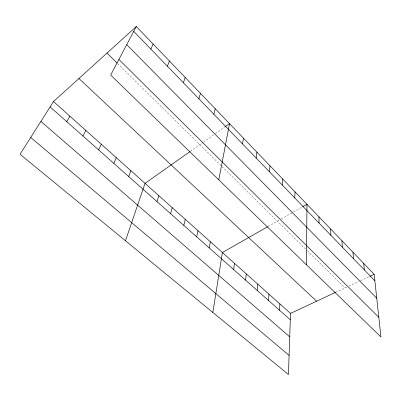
<?xml version="1.0" encoding="UTF-8"?>
<svg xmlns="http://www.w3.org/2000/svg" width="401" height="401" viewBox="0 0 401 401"><rect width="100%" height="100%" fill="white"/><g stroke="black" fill="none" stroke-linecap="round" stroke-linejoin="round"><path stroke-width="0.3" stroke-dasharray="2 1.5" d="M190.259 151.398L202.826 142.515M203.332 142.155L214.42 134.32M215.427 133.608L224.996 126.841M268.194 226.42L280.61 219.347M281.146 219.041L291.948 212.886M293.557 211.969L302.143 207.071M335.587 292.334L346.659 287.161M348.87 286.124L358.82 281.477M360.469 280.705L369.226 276.61M117.553 63.488L221.502 166.064M221.938 166.495L306.855 250.289M307.291 250.72L345 287.933"/><path stroke-width="0.6" d="M306.454 264.79L306.976 204.32L302.68 206.766M294.785 197.979L294.991 191.833M53.513 101.533L290.504 313.407L288.449 374.489L20.05 154.265L53.513 101.533L136.305 26.511L374.153 274.309L380.95 336.98L110.656 75.057L136.305 26.511M279.532 310.244L279.863 303.893M282.299 185.061L282.66 178.986M268.505 300.464L268.951 294.133M269.437 171.753L269.963 165.763M257.186 290.434L257.758 284.129M245.572 280.144L246.279 273.868M256.184 158.049L256.891 152.139M233.653 269.577L234.5 263.332M242.525 143.919L243.417 138.104M212.841 312.449L222.405 252.52L267.657 226.73M209.212 247.913L210.35 241.748M218.796 179.849L229.532 123.638L225.502 126.485M196.685 236.811L197.984 230.685M213.908 114.32L215.207 108.716M183.818 225.407L185.282 219.332M170.595 213.688L172.235 207.668M198.906 98.801L200.43 93.323M157.007 201.643L158.826 195.683M183.412 82.776L185.177 77.428M125.483 240.77L145.042 183.357L189.753 151.753M128.656 176.515L130.871 170.691M167.402 66.22L169.422 61.017M113.864 163.402L116.29 157.653M150.851 49.097L153.142 44.05M98.631 149.904L101.283 144.235M82.942 135.999L85.829 130.425M66.777 121.668L69.914 116.195M290.504 313.407L335.587 292.334M369.772 276.354L374.153 274.309M30.707 137.473L289.091 355.401M40.897 121.408L289.717 336.83M50.11 106.897L290.294 319.777M78.917 78.511L316.605 301.206M106.997 53.067L117.112 63.052M118.907 59.443L378.815 317.286M126.726 44.646L376.745 298.219M133.728 31.388L374.855 280.795M363.712 263.432L364.308 269.888M352.99 252.259L353.466 258.675M341.968 240.775L342.324 247.146M330.63 228.966L330.86 235.292M318.97 216.821L319.066 223.086"/></g></svg>
